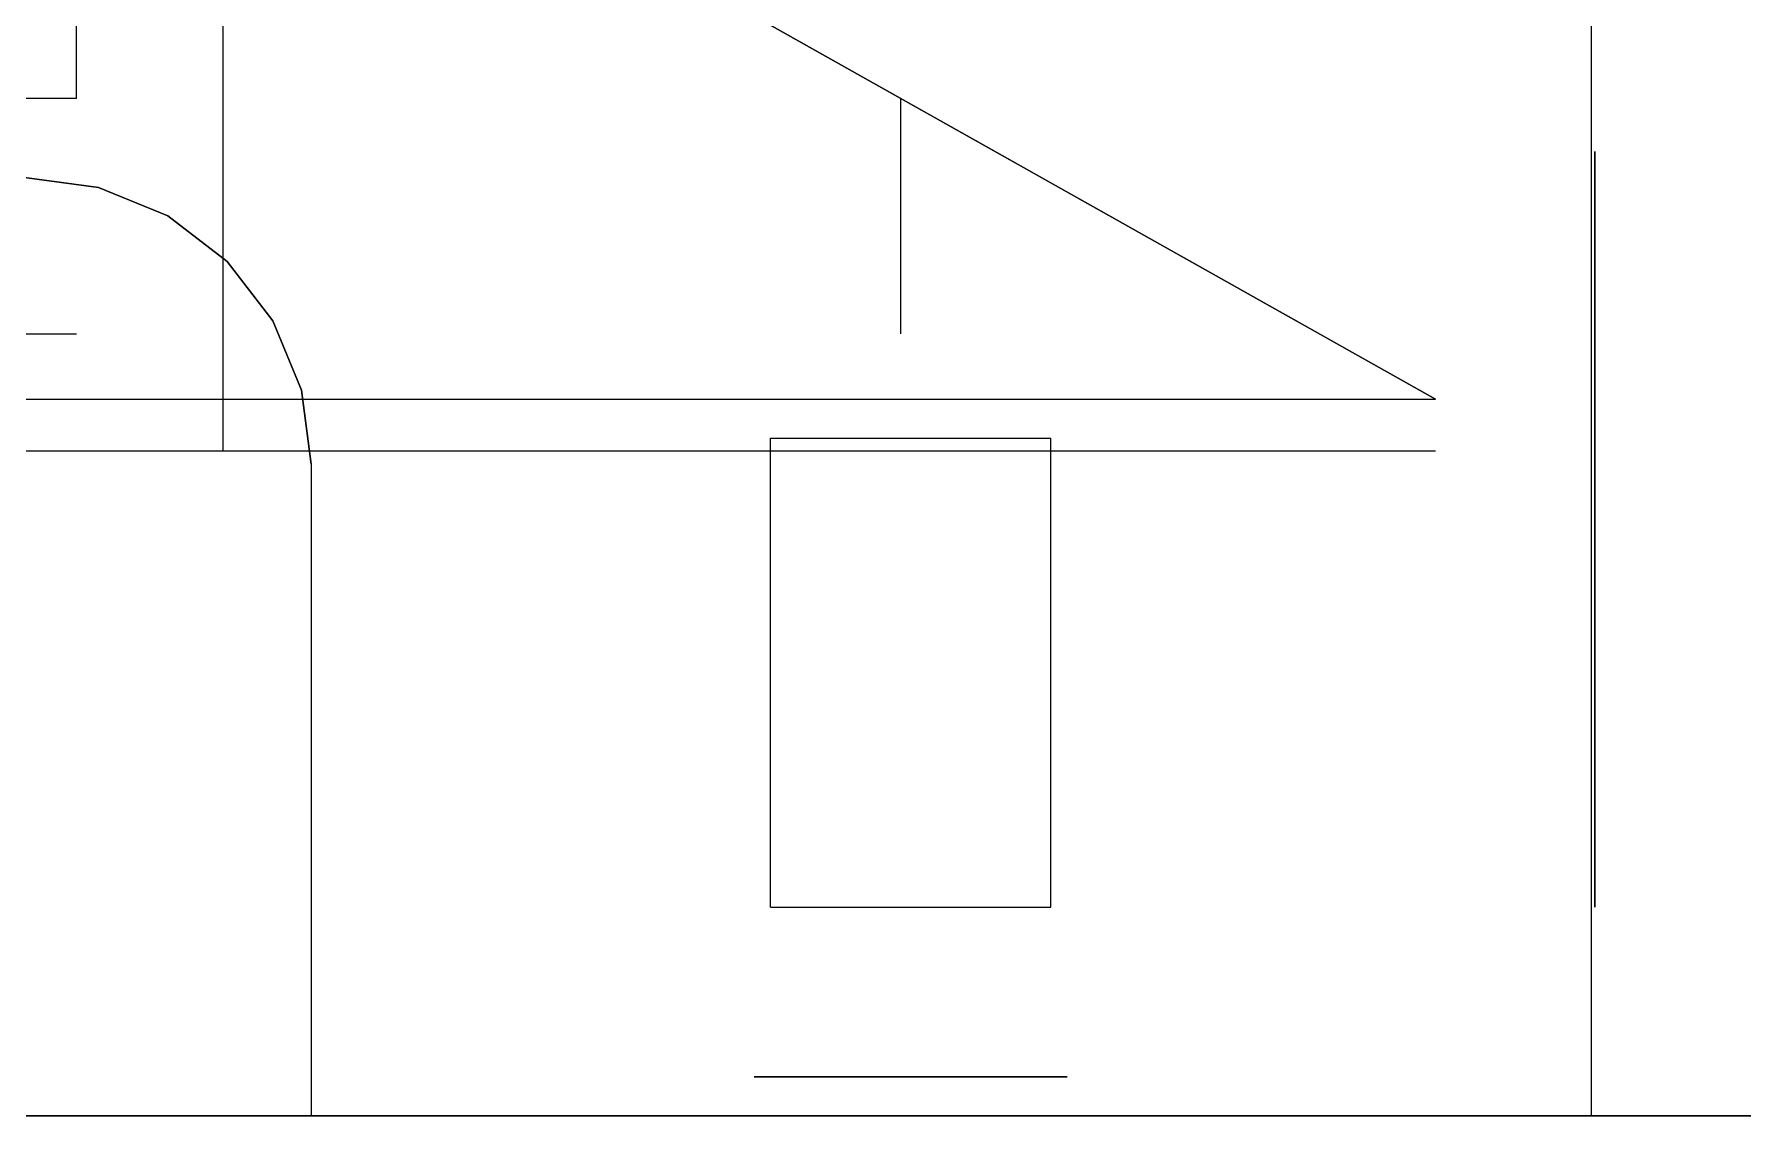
# Model space of a CAD drawing. Header units: millimetres. Extents: x -113526 to 211532, y -79714 to 28306.
# Drawn here: x 70282 to 71416, y -16019 to -15301 of the extents above; entities that cross this region are included whole.
import ezdxf

# ---------------------------------------------------------------- set-up
doc = ezdxf.new("R2010")
doc.units = ezdxf.units.MM
doc.layers.add('填充图样', color=38, linetype='Continuous')

msp = doc.modelspace()

# ---------------------------------------------------------------- linework, layer by layer
at = {"layer": '填充图样', "lineweight": 5, "extrusion": (1, -4e-16, 2e-16)}
for p, q in [((71316, -16019.1, 2461.4), (71316, -14462.2, 2461.4)), ((71318.2, -15379.1, 8492.2), (71318.2, -15379.1, 8128.9)), ((71318.2, -15379.1, 4777.3), (71318.2, -15379.1, 5140.6)), ((71318.2, -15379.1, 3280.9), (71318.2, -15379.1, 3644.2)), ((71318.2, -15379.1, 2826.9), (71318.2, -15379.1, 3190.1)), ((71318.2, -15880.7, 3280.9), (71318.2, -15379.1, 3280.9)), ((71318.2, -15379.1, 3190.1), (71318.2, -15880.7, 3190.1)), ((71318.2, -15880.7, 2826.9), (71318.2, -15379.1, 2826.9)), ((71318.2, -15379.1, 3735), (71318.2, -15379.1, 4098.3)), ((71318.2, -15379.1, 4323.2), (71318.2, -15379.1, 4686.5)), ((71318.2, -15880.7, 4777.3), (71318.2, -15379.1, 4777.3)), ((71318.2, -15379.1, 4686.5), (71318.2, -15880.7, 4686.5)), ((71318.2, -15379.1, 4098.3), (71318.2, -15880.7, 4098.3)), ((71318.2, -15880.7, 3735), (71318.2, -15379.1, 3735)), ((71318.2, -15379.1, 3644.2), (71318.2, -15880.7, 3644.2)), ((71318.2, -15880.7, 4323.2), (71318.2, -15379.1, 4323.2)), ((71318.2, -15379.1, 6362.3), (71318.2, -15379.1, 6725.6)), ((71318.2, -15880.7, 6362.3), (71318.2, -15379.1, 6362.3)), ((71318.2, -15379.1, 6048.8), (71318.2, -15880.7, 6048.8)), ((71318.2, -15379.1, 5231.4), (71318.2, -15379.1, 5594.7)), ((71318.2, -15880.7, 5685.5), (71318.2, -15379.1, 5685.5)), ((71318.2, -15379.1, 5140.6), (71318.2, -15880.7, 5140.6)), ((71318.2, -15379.1, 5594.7), (71318.2, -15880.7, 5594.7)), ((71318.2, -15880.7, 5231.4), (71318.2, -15379.1, 5231.4)), ((71318.2, -15379.1, 5685.5), (71318.2, -15379.1, 6048.8)), ((71318.2, -15379.1, 8038.1), (71318.2, -15379.1, 7674.8)), ((71318.2, -15379.1, 7361.3), (71318.2, -15379.1, 6998)), ((71318.2, -15379.1, 7674.8), (71318.2, -15880.7, 7674.8)), ((71318.2, -15880.7, 8038.1), (71318.2, -15379.1, 8038.1)), ((71318.2, -15379.1, 8128.9), (71318.2, -15880.7, 8128.9)), ((71318.2, -15880.7, 7361.3), (71318.2, -15379.1, 7361.3)), ((71318.2, -15379.1, 6725.6), (71318.2, -15880.7, 6725.6)), ((71318.2, -15379.1, 6998), (71318.2, -15880.7, 6998)), ((71318.2, -15379.1, 9988.6), (71318.2, -15379.1, 9625.3)), ((71318.2, -15379.1, 9534.5), (71318.2, -15379.1, 9171.2)), ((71318.2, -15379.1, 8946.3), (71318.2, -15379.1, 8583)), ((71318.2, -15880.7, 8946.3), (71318.2, -15379.1, 8946.3)), ((71318.2, -15379.1, 9171.2), (71318.2, -15880.7, 9171.2)), ((71318.2, -15880.7, 9534.5), (71318.2, -15379.1, 9534.5)), ((71318.2, -15379.1, 9625.3), (71318.2, -15880.7, 9625.3)), ((71318.2, -15379.1, 8583), (71318.2, -15880.7, 8583)), ((71318.2, -15880.7, 8492.2), (71318.2, -15379.1, 8492.2)), ((71318.2, -15379.1, 10442.7), (71318.2, -15379.1, 10079.4)), ((71318.2, -15379.1, 11030.8), (71318.2, -15379.1, 10667.5)), ((71318.2, -15379.1, 10667.5), (71318.2, -15880.7, 10667.5)), ((71318.2, -15379.1, 10079.4), (71318.2, -15880.7, 10079.4)), ((71318.2, -15880.7, 10442.7), (71318.2, -15379.1, 10442.7)), ((71318.2, -15880.7, 11030.8), (71318.2, -15379.1, 11030.8)), ((71318.2, -15880.7, 9988.6), (71318.2, -15379.1, 9988.6)), ((71318.2, -15392.1, 8304.1), (71318.2, -15392.1, 8141.9)), ((71318.2, -15392.1, 4965.4), (71318.2, -15392.1, 5127.6)), ((71318.2, -15539.8, 3456.1), (71318.2, -15392.1, 3456.1)), ((71318.2, -15539.8, 3293.9), (71318.2, -15392.1, 3293.9)), ((71318.2, -15392.1, 3293.9), (71318.2, -15392.1, 3456.1)), ((71318.2, -15539.8, 3015), (71318.2, -15392.1, 3015)), ((71318.2, -15539.8, 3002), (71318.2, -15392.1, 3002)), ((71318.2, -15539.8, 2839.8), (71318.2, -15392.1, 2839.8)), ((71318.2, -15392.1, 3015), (71318.2, -15392.1, 3177.2)), ((71318.2, -15392.1, 3177.2), (71318.2, -15539.8, 3177.2)), ((71318.2, -15392.1, 2839.8), (71318.2, -15392.1, 3002)), ((71318.2, -15539.8, 4965.4), (71318.2, -15392.1, 4965.4)), ((71318.2, -15539.8, 4952.4), (71318.2, -15392.1, 4952.4)), ((71318.2, -15539.8, 4790.3), (71318.2, -15392.1, 4790.3)), ((71318.2, -15392.1, 4790.3), (71318.2, -15392.1, 4952.4)), ((71318.2, -15392.1, 4673.5), (71318.2, -15539.8, 4673.5)), ((71318.2, -15539.8, 4511.3), (71318.2, -15392.1, 4511.3)), ((71318.2, -15539.8, 4498.4), (71318.2, -15392.1, 4498.4)), ((71318.2, -15539.8, 4336.2), (71318.2, -15392.1, 4336.2)), ((71318.2, -15392.1, 4336.2), (71318.2, -15392.1, 4498.4)), ((71318.2, -15539.8, 3923.2), (71318.2, -15392.1, 3923.2)), ((71318.2, -15539.8, 3910.2), (71318.2, -15392.1, 3910.2)), ((71318.2, -15539.8, 3748), (71318.2, -15392.1, 3748)), ((71318.2, -15392.1, 3923.2), (71318.2, -15392.1, 4085.3)), ((71318.2, -15392.1, 4085.3), (71318.2, -15539.8, 4085.3)), ((71318.2, -15392.1, 3748), (71318.2, -15392.1, 3910.2)), ((71318.2, -15539.8, 3469.1), (71318.2, -15392.1, 3469.1)), ((71318.2, -15392.1, 3469.1), (71318.2, -15392.1, 3631.3)), ((71318.2, -15392.1, 3631.3), (71318.2, -15539.8, 3631.3)), ((71318.2, -15392.1, 4511.3), (71318.2, -15392.1, 4673.5)), ((71318.2, -15392.1, 6550.4), (71318.2, -15392.1, 6712.6)), ((71318.2, -15539.8, 6550.4), (71318.2, -15392.1, 6550.4)), ((71318.2, -15539.8, 6537.4), (71318.2, -15392.1, 6537.4)), ((71318.2, -15539.8, 6375.3), (71318.2, -15392.1, 6375.3)), ((71318.2, -15392.1, 6035.8), (71318.2, -15539.8, 6035.8)), ((71318.2, -15392.1, 6375.3), (71318.2, -15392.1, 6537.4)), ((71318.2, -15539.8, 5873.6), (71318.2, -15392.1, 5873.6)), ((71318.2, -15539.8, 5860.6), (71318.2, -15392.1, 5860.6)), ((71318.2, -15539.8, 5698.5), (71318.2, -15392.1, 5698.5)), ((71318.2, -15392.1, 5698.5), (71318.2, -15392.1, 5860.6)), ((71318.2, -15392.1, 5127.6), (71318.2, -15539.8, 5127.6)), ((71318.2, -15539.8, 5419.5), (71318.2, -15392.1, 5419.5)), ((71318.2, -15539.8, 5406.5), (71318.2, -15392.1, 5406.5)), ((71318.2, -15539.8, 5244.4), (71318.2, -15392.1, 5244.4)), ((71318.2, -15392.1, 5419.5), (71318.2, -15392.1, 5581.7)), ((71318.2, -15392.1, 5581.7), (71318.2, -15539.8, 5581.7)), ((71318.2, -15392.1, 5244.4), (71318.2, -15392.1, 5406.5)), ((71318.2, -15392.1, 5873.6), (71318.2, -15392.1, 6035.8)), ((71318.2, -15539.8, 7850), (71318.2, -15392.1, 7850)), ((71318.2, -15539.8, 7863), (71318.2, -15392.1, 7863)), ((71318.2, -15539.8, 8025.1), (71318.2, -15392.1, 8025.1)), ((71318.2, -15392.1, 7850), (71318.2, -15392.1, 7687.8)), ((71318.2, -15392.1, 7687.8), (71318.2, -15539.8, 7687.8)), ((71318.2, -15392.1, 8025.1), (71318.2, -15392.1, 7863)), ((71318.2, -15392.1, 8141.9), (71318.2, -15539.8, 8141.9)), ((71318.2, -15539.8, 7348.3), (71318.2, -15392.1, 7348.3)), ((71318.2, -15392.1, 6712.6), (71318.2, -15539.8, 6712.6)), ((71318.2, -15539.8, 7173.2), (71318.2, -15392.1, 7173.2)), ((71318.2, -15539.8, 7186.2), (71318.2, -15392.1, 7186.2)), ((71318.2, -15392.1, 7173.2), (71318.2, -15392.1, 7011)), ((71318.2, -15392.1, 7011), (71318.2, -15539.8, 7011)), ((71318.2, -15392.1, 7348.3), (71318.2, -15392.1, 7186.2)), ((71318.2, -15392.1, 9800.4), (71318.2, -15392.1, 9638.3)), ((71318.2, -15539.8, 8758.2), (71318.2, -15392.1, 8758.2)), ((71318.2, -15539.8, 8771.2), (71318.2, -15392.1, 8771.2)), ((71318.2, -15539.8, 8933.3), (71318.2, -15392.1, 8933.3)), ((71318.2, -15392.1, 8933.3), (71318.2, -15392.1, 8771.2)), ((71318.2, -15539.8, 9346.3), (71318.2, -15392.1, 9346.3)), ((71318.2, -15539.8, 9359.3), (71318.2, -15392.1, 9359.3)), ((71318.2, -15539.8, 9521.5), (71318.2, -15392.1, 9521.5)), ((71318.2, -15392.1, 9346.3), (71318.2, -15392.1, 9184.2)), ((71318.2, -15392.1, 9184.2), (71318.2, -15539.8, 9184.2)), ((71318.2, -15392.1, 9521.5), (71318.2, -15392.1, 9359.3)), ((71318.2, -15392.1, 9638.3), (71318.2, -15539.8, 9638.3)), ((71318.2, -15392.1, 8596), (71318.2, -15539.8, 8596)), ((71318.2, -15539.8, 8304.1), (71318.2, -15392.1, 8304.1)), ((71318.2, -15539.8, 8317.1), (71318.2, -15392.1, 8317.1)), ((71318.2, -15539.8, 8479.2), (71318.2, -15392.1, 8479.2)), ((71318.2, -15392.1, 8479.2), (71318.2, -15392.1, 8317.1)), ((71318.2, -15392.1, 8758.2), (71318.2, -15392.1, 8596)), ((71318.2, -15539.8, 11017.8), (71318.2, -15392.1, 11017.8)), ((71318.2, -15539.8, 10842.7), (71318.2, -15392.1, 10842.7)), ((71318.2, -15539.8, 10855.7), (71318.2, -15392.1, 10855.7)), ((71318.2, -15392.1, 10842.7), (71318.2, -15392.1, 10680.5)), ((71318.2, -15392.1, 10680.5), (71318.2, -15539.8, 10680.5)), ((71318.2, -15539.8, 10254.5), (71318.2, -15392.1, 10254.5)), ((71318.2, -15539.8, 10267.5), (71318.2, -15392.1, 10267.5)), ((71318.2, -15539.8, 10429.7), (71318.2, -15392.1, 10429.7)), ((71318.2, -15392.1, 10254.5), (71318.2, -15392.1, 10092.4)), ((71318.2, -15392.1, 10092.4), (71318.2, -15539.8, 10092.4)), ((71318.2, -15392.1, 10429.7), (71318.2, -15392.1, 10267.5)), ((71318.2, -15392.1, 11017.8), (71318.2, -15392.1, 10855.7)), ((71318.2, -15539.8, 9800.4), (71318.2, -15392.1, 9800.4)), ((71318.2, -15539.8, 9813.4), (71318.2, -15392.1, 9813.4)), ((71318.2, -15539.8, 9975.6), (71318.2, -15392.1, 9975.6)), ((71318.2, -15392.1, 9975.6), (71318.2, -15392.1, 9813.4)), ((71318.2, -15539.8, 8304.1), (71318.2, -15539.8, 8141.9)), ((71318.2, -15539.8, 4965.4), (71318.2, -15539.8, 5127.6)), ((71318.2, -15539.8, 3293.9), (71318.2, -15539.8, 3456.1)), ((71318.2, -15539.8, 3015), (71318.2, -15539.8, 3177.2)), ((71318.2, -15539.8, 2839.8), (71318.2, -15539.8, 3002)), ((71318.2, -15539.8, 4790.3), (71318.2, -15539.8, 4952.4)), ((71318.2, -15539.8, 4336.2), (71318.2, -15539.8, 4498.4)), ((71318.2, -15539.8, 3923.2), (71318.2, -15539.8, 4085.3)), ((71318.2, -15539.8, 3748), (71318.2, -15539.8, 3910.2)), ((71318.2, -15539.8, 3469.1), (71318.2, -15539.8, 3631.3)), ((71318.2, -15539.8, 4511.3), (71318.2, -15539.8, 4673.5)), ((71318.2, -15539.8, 6550.4), (71318.2, -15539.8, 6712.6)), ((71318.2, -15539.8, 6375.3), (71318.2, -15539.8, 6537.4)), ((71318.2, -15539.8, 5698.5), (71318.2, -15539.8, 5860.6)), ((71318.2, -15539.8, 5419.5), (71318.2, -15539.8, 5581.7)), ((71318.2, -15539.8, 5244.4), (71318.2, -15539.8, 5406.5)), ((71318.2, -15539.8, 5873.6), (71318.2, -15539.8, 6035.8)), ((71318.2, -15539.8, 7850), (71318.2, -15539.8, 7687.8)), ((71318.2, -15539.8, 8025.1), (71318.2, -15539.8, 7863)), ((71318.2, -15539.8, 7173.2), (71318.2, -15539.8, 7011)), ((71318.2, -15539.8, 7348.3), (71318.2, -15539.8, 7186.2)), ((71318.2, -15539.8, 9800.4), (71318.2, -15539.8, 9638.3)), ((71318.2, -15539.8, 8933.3), (71318.2, -15539.8, 8771.2)), ((71318.2, -15539.8, 9346.3), (71318.2, -15539.8, 9184.2)), ((71318.2, -15539.8, 9521.5), (71318.2, -15539.8, 9359.3)), ((71318.2, -15539.8, 8479.2), (71318.2, -15539.8, 8317.1)), ((71318.2, -15539.8, 8758.2), (71318.2, -15539.8, 8596)), ((71318.2, -15539.8, 10842.7), (71318.2, -15539.8, 10680.5)), ((71318.2, -15539.8, 10254.5), (71318.2, -15539.8, 10092.4)), ((71318.2, -15539.8, 10429.7), (71318.2, -15539.8, 10267.5)), ((71318.2, -15539.8, 11017.8), (71318.2, -15539.8, 10855.7)), ((71318.2, -15539.8, 9975.6), (71318.2, -15539.8, 9813.4)), ((71318.2, -15552.8, 8304.1), (71318.2, -15552.8, 8141.9)), ((71318.2, -15552.8, 4965.4), (71318.2, -15552.8, 5127.6)), ((71318.2, -15552.8, 3293.9), (71318.2, -15552.8, 3456.1)), ((71318.2, -15552.8, 3015), (71318.2, -15552.8, 3177.2)), ((71318.2, -15552.8, 2839.8), (71318.2, -15552.8, 3002)), ((71318.2, -15707, 3456.1), (71318.2, -15552.8, 3456.1)), ((71318.2, -15707, 3293.9), (71318.2, -15552.8, 3293.9)), ((71318.2, -15552.8, 3177.2), (71318.2, -15707, 3177.2)), ((71318.2, -15707, 3015), (71318.2, -15552.8, 3015)), ((71318.2, -15707, 3002), (71318.2, -15552.8, 3002)), ((71318.2, -15707, 2839.8), (71318.2, -15552.8, 2839.8)), ((71318.2, -15552.8, 4790.3), (71318.2, -15552.8, 4952.4)), ((71318.2, -15552.8, 4336.2), (71318.2, -15552.8, 4498.4)), ((71318.2, -15552.8, 3923.2), (71318.2, -15552.8, 4085.3)), ((71318.2, -15552.8, 3748), (71318.2, -15552.8, 3910.2)), ((71318.2, -15552.8, 3469.1), (71318.2, -15552.8, 3631.3)), ((71318.2, -15552.8, 4511.3), (71318.2, -15552.8, 4673.5)), ((71318.2, -15707, 4965.4), (71318.2, -15552.8, 4965.4)), ((71318.2, -15707, 4952.4), (71318.2, -15552.8, 4952.4)), ((71318.2, -15707, 4790.3), (71318.2, -15552.8, 4790.3)), ((71318.2, -15552.8, 4673.5), (71318.2, -15707, 4673.5)), ((71318.2, -15552.8, 4085.3), (71318.2, -15707, 4085.3)), ((71318.2, -15707, 3923.2), (71318.2, -15552.8, 3923.2)), ((71318.2, -15707, 3910.2), (71318.2, -15552.8, 3910.2)), ((71318.2, -15707, 3748), (71318.2, -15552.8, 3748)), ((71318.2, -15552.8, 3631.3), (71318.2, -15707, 3631.3)), ((71318.2, -15707, 3469.1), (71318.2, -15552.8, 3469.1)), ((71318.2, -15707, 4511.3), (71318.2, -15552.8, 4511.3)), ((71318.2, -15707, 4498.4), (71318.2, -15552.8, 4498.4)), ((71318.2, -15707, 4336.2), (71318.2, -15552.8, 4336.2)), ((71318.2, -15552.8, 6550.4), (71318.2, -15552.8, 6712.6)), ((71318.2, -15552.8, 6375.3), (71318.2, -15552.8, 6537.4)), ((71318.2, -15707, 6375.3), (71318.2, -15552.8, 6375.3)), ((71318.2, -15552.8, 6035.8), (71318.2, -15707, 6035.8)), ((71318.2, -15707, 6550.4), (71318.2, -15552.8, 6550.4)), ((71318.2, -15707, 6537.4), (71318.2, -15552.8, 6537.4)), ((71318.2, -15552.8, 5698.5), (71318.2, -15552.8, 5860.6)), ((71318.2, -15552.8, 5419.5), (71318.2, -15552.8, 5581.7)), ((71318.2, -15552.8, 5244.4), (71318.2, -15552.8, 5406.5)), ((71318.2, -15707, 5873.6), (71318.2, -15552.8, 5873.6)), ((71318.2, -15707, 5860.6), (71318.2, -15552.8, 5860.6)), ((71318.2, -15707, 5698.5), (71318.2, -15552.8, 5698.5)), ((71318.2, -15552.8, 5127.6), (71318.2, -15707, 5127.6)), ((71318.2, -15552.8, 5581.7), (71318.2, -15707, 5581.7)), ((71318.2, -15707, 5419.5), (71318.2, -15552.8, 5419.5)), ((71318.2, -15707, 5406.5), (71318.2, -15552.8, 5406.5)), ((71318.2, -15707, 5244.4), (71318.2, -15552.8, 5244.4)), ((71318.2, -15552.8, 5873.6), (71318.2, -15552.8, 6035.8)), ((71318.2, -15552.8, 7850), (71318.2, -15552.8, 7687.8)), ((71318.2, -15552.8, 8025.1), (71318.2, -15552.8, 7863)), ((71318.2, -15552.8, 7173.2), (71318.2, -15552.8, 7011)), ((71318.2, -15552.8, 7348.3), (71318.2, -15552.8, 7186.2)), ((71318.2, -15552.8, 7687.8), (71318.2, -15707, 7687.8)), ((71318.2, -15707, 7850), (71318.2, -15552.8, 7850)), ((71318.2, -15707, 7863), (71318.2, -15552.8, 7863)), ((71318.2, -15707, 8025.1), (71318.2, -15552.8, 8025.1)), ((71318.2, -15552.8, 8141.9), (71318.2, -15707, 8141.9)), ((71318.2, -15707, 7348.3), (71318.2, -15552.8, 7348.3)), ((71318.2, -15552.8, 6712.6), (71318.2, -15707, 6712.6)), ((71318.2, -15552.8, 7011), (71318.2, -15707, 7011)), ((71318.2, -15707, 7173.2), (71318.2, -15552.8, 7173.2)), ((71318.2, -15707, 7186.2), (71318.2, -15552.8, 7186.2)), ((71318.2, -15552.8, 9800.4), (71318.2, -15552.8, 9638.3)), ((71318.2, -15552.8, 8933.3), (71318.2, -15552.8, 8771.2)), ((71318.2, -15552.8, 9346.3), (71318.2, -15552.8, 9184.2)), ((71318.2, -15552.8, 9521.5), (71318.2, -15552.8, 9359.3)), ((71318.2, -15552.8, 8479.2), (71318.2, -15552.8, 8317.1)), ((71318.2, -15552.8, 8758.2), (71318.2, -15552.8, 8596)), ((71318.2, -15707, 8758.2), (71318.2, -15552.8, 8758.2)), ((71318.2, -15707, 8771.2), (71318.2, -15552.8, 8771.2)), ((71318.2, -15707, 8933.3), (71318.2, -15552.8, 8933.3)), ((71318.2, -15552.8, 9184.2), (71318.2, -15707, 9184.2)), ((71318.2, -15707, 9346.3), (71318.2, -15552.8, 9346.3)), ((71318.2, -15707, 9359.3), (71318.2, -15552.8, 9359.3)), ((71318.2, -15707, 9521.5), (71318.2, -15552.8, 9521.5)), ((71318.2, -15552.8, 9638.3), (71318.2, -15707, 9638.3)), ((71318.2, -15552.8, 8596), (71318.2, -15707, 8596)), ((71318.2, -15707, 8304.1), (71318.2, -15552.8, 8304.1)), ((71318.2, -15707, 8317.1), (71318.2, -15552.8, 8317.1)), ((71318.2, -15707, 8479.2), (71318.2, -15552.8, 8479.2)), ((71318.2, -15552.8, 10842.7), (71318.2, -15552.8, 10680.5)), ((71318.2, -15552.8, 10254.5), (71318.2, -15552.8, 10092.4)), ((71318.2, -15552.8, 10429.7), (71318.2, -15552.8, 10267.5)), ((71318.2, -15552.8, 11017.8), (71318.2, -15552.8, 10855.7)), ((71318.2, -15552.8, 9975.6), (71318.2, -15552.8, 9813.4)), ((71318.2, -15552.8, 10680.5), (71318.2, -15707, 10680.5)), ((71318.2, -15707, 10842.7), (71318.2, -15552.8, 10842.7)), ((71318.2, -15707, 10855.7), (71318.2, -15552.8, 10855.7)), ((71318.2, -15552.8, 10092.4), (71318.2, -15707, 10092.4)), ((71318.2, -15707, 10254.5), (71318.2, -15552.8, 10254.5)), ((71318.2, -15707, 10267.5), (71318.2, -15552.8, 10267.5)), ((71318.2, -15707, 10429.7), (71318.2, -15552.8, 10429.7)), ((71318.2, -15707, 11017.8), (71318.2, -15552.8, 11017.8)), ((71318.2, -15707, 9800.4), (71318.2, -15552.8, 9800.4)), ((71318.2, -15707, 9813.4), (71318.2, -15552.8, 9813.4)), ((71318.2, -15707, 9975.6), (71318.2, -15552.8, 9975.6)), ((71318.2, -15707, 8304.1), (71318.2, -15707, 8141.9)), ((71318.2, -15707, 4965.4), (71318.2, -15707, 5127.6)), ((71318.2, -15707, 3293.9), (71318.2, -15707, 3456.1)), ((71318.2, -15707, 3015), (71318.2, -15707, 3177.2)), ((71318.2, -15707, 2839.8), (71318.2, -15707, 3002)), ((71318.2, -15707, 4790.3), (71318.2, -15707, 4952.4)), ((71318.2, -15707, 4336.2), (71318.2, -15707, 4498.4)), ((71318.2, -15707, 3923.2), (71318.2, -15707, 4085.3)), ((71318.2, -15707, 3748), (71318.2, -15707, 3910.2)), ((71318.2, -15707, 3469.1), (71318.2, -15707, 3631.3)), ((71318.2, -15707, 4511.3), (71318.2, -15707, 4673.5)), ((71318.2, -15707, 6550.4), (71318.2, -15707, 6712.6)), ((71318.2, -15707, 6375.3), (71318.2, -15707, 6537.4)), ((71318.2, -15707, 5698.5), (71318.2, -15707, 5860.6)), ((71318.2, -15707, 5419.5), (71318.2, -15707, 5581.7)), ((71318.2, -15707, 5244.4), (71318.2, -15707, 5406.5)), ((71318.2, -15707, 5873.6), (71318.2, -15707, 6035.8)), ((71318.2, -15707, 7850), (71318.2, -15707, 7687.8)), ((71318.2, -15707, 8025.1), (71318.2, -15707, 7863)), ((71318.2, -15707, 7173.2), (71318.2, -15707, 7011)), ((71318.2, -15707, 7348.3), (71318.2, -15707, 7186.2)), ((71318.2, -15707, 9800.4), (71318.2, -15707, 9638.3)), ((71318.2, -15707, 8933.3), (71318.2, -15707, 8771.2)), ((71318.2, -15707, 9346.3), (71318.2, -15707, 9184.2)), ((71318.2, -15707, 9521.5), (71318.2, -15707, 9359.3)), ((71318.2, -15707, 8479.2), (71318.2, -15707, 8317.1)), ((71318.2, -15707, 8758.2), (71318.2, -15707, 8596)), ((71318.2, -15707, 10842.7), (71318.2, -15707, 10680.5)), ((71318.2, -15707, 10254.5), (71318.2, -15707, 10092.4)), ((71318.2, -15707, 10429.7), (71318.2, -15707, 10267.5)), ((71318.2, -15707, 11017.8), (71318.2, -15707, 10855.7)), ((71318.2, -15707, 9975.6), (71318.2, -15707, 9813.4)), ((71318.2, -15720, 8304.1), (71318.2, -15720, 8141.9)), ((71318.2, -15720, 4965.4), (71318.2, -15720, 5127.6)), ((71318.2, -15720, 3293.9), (71318.2, -15720, 3456.1)), ((71318.2, -15846.1, 3456.1), (71318.2, -15720, 3456.1)), ((71318.2, -15846.1, 3293.9), (71318.2, -15720, 3293.9)), ((71318.2, -15720, 3177.2), (71318.2, -15846.1, 3177.2)), ((71318.2, -15720, 3015), (71318.2, -15720, 3177.2)), ((71318.2, -15720, 2839.8), (71318.2, -15720, 3002)), ((71318.2, -15846.1, 3015), (71318.2, -15720, 3015)), ((71318.2, -15846.1, 3002), (71318.2, -15720, 3002)), ((71318.2, -15846.1, 2839.8), (71318.2, -15720, 2839.8)), ((71318.2, -15720, 4790.3), (71318.2, -15720, 4952.4)), ((71318.2, -15846.1, 4965.4), (71318.2, -15720, 4965.4)), ((71318.2, -15846.1, 4952.4), (71318.2, -15720, 4952.4)), ((71318.2, -15846.1, 4790.3), (71318.2, -15720, 4790.3)), ((71318.2, -15720, 4673.5), (71318.2, -15846.1, 4673.5)), ((71318.2, -15720, 4336.2), (71318.2, -15720, 4498.4)), ((71318.2, -15846.1, 4511.3), (71318.2, -15720, 4511.3)), ((71318.2, -15846.1, 4498.4), (71318.2, -15720, 4498.4)), ((71318.2, -15846.1, 4336.2), (71318.2, -15720, 4336.2)), ((71318.2, -15720, 4085.3), (71318.2, -15846.1, 4085.3)), ((71318.2, -15720, 3923.2), (71318.2, -15720, 4085.3)), ((71318.2, -15720, 3748), (71318.2, -15720, 3910.2)), ((71318.2, -15846.1, 3923.2), (71318.2, -15720, 3923.2)), ((71318.2, -15846.1, 3910.2), (71318.2, -15720, 3910.2)), ((71318.2, -15846.1, 3748), (71318.2, -15720, 3748)), ((71318.2, -15720, 3631.3), (71318.2, -15846.1, 3631.3)), ((71318.2, -15720, 3469.1), (71318.2, -15720, 3631.3)), ((71318.2, -15846.1, 3469.1), (71318.2, -15720, 3469.1)), ((71318.2, -15720, 4511.3), (71318.2, -15720, 4673.5)), ((71318.2, -15720, 6550.4), (71318.2, -15720, 6712.6)), ((71318.2, -15846.1, 6550.4), (71318.2, -15720, 6550.4)), ((71318.2, -15846.1, 6537.4), (71318.2, -15720, 6537.4)), ((71318.2, -15846.1, 6375.3), (71318.2, -15720, 6375.3)), ((71318.2, -15720, 6035.8), (71318.2, -15846.1, 6035.8)), ((71318.2, -15720, 6375.3), (71318.2, -15720, 6537.4)), ((71318.2, -15720, 5698.5), (71318.2, -15720, 5860.6)), ((71318.2, -15846.1, 5873.6), (71318.2, -15720, 5873.6)), ((71318.2, -15846.1, 5860.6), (71318.2, -15720, 5860.6)), ((71318.2, -15846.1, 5698.5), (71318.2, -15720, 5698.5)), ((71318.2, -15720, 5127.6), (71318.2, -15846.1, 5127.6)), ((71318.2, -15720, 5581.7), (71318.2, -15846.1, 5581.7)), ((71318.2, -15720, 5419.5), (71318.2, -15720, 5581.7)), ((71318.2, -15720, 5244.4), (71318.2, -15720, 5406.5)), ((71318.2, -15846.1, 5419.5), (71318.2, -15720, 5419.5)), ((71318.2, -15846.1, 5406.5), (71318.2, -15720, 5406.5)), ((71318.2, -15846.1, 5244.4), (71318.2, -15720, 5244.4)), ((71318.2, -15720, 5873.6), (71318.2, -15720, 6035.8)), ((71318.2, -15720, 7687.8), (71318.2, -15846.1, 7687.8)), ((71318.2, -15720, 7850), (71318.2, -15720, 7687.8)), ((71318.2, -15720, 8025.1), (71318.2, -15720, 7863)), ((71318.2, -15846.1, 7850), (71318.2, -15720, 7850)), ((71318.2, -15846.1, 7863), (71318.2, -15720, 7863)), ((71318.2, -15846.1, 8025.1), (71318.2, -15720, 8025.1)), ((71318.2, -15720, 8141.9), (71318.2, -15846.1, 8141.9)), ((71318.2, -15846.1, 7348.3), (71318.2, -15720, 7348.3)), ((71318.2, -15720, 6712.6), (71318.2, -15846.1, 6712.6)), ((71318.2, -15720, 7011), (71318.2, -15846.1, 7011)), ((71318.2, -15720, 7173.2), (71318.2, -15720, 7011)), ((71318.2, -15846.1, 7173.2), (71318.2, -15720, 7173.2)), ((71318.2, -15846.1, 7186.2), (71318.2, -15720, 7186.2)), ((71318.2, -15720, 7348.3), (71318.2, -15720, 7186.2)), ((71318.2, -15720, 9800.4), (71318.2, -15720, 9638.3)), ((71318.2, -15720, 8933.3), (71318.2, -15720, 8771.2)), ((71318.2, -15846.1, 8758.2), (71318.2, -15720, 8758.2)), ((71318.2, -15846.1, 8771.2), (71318.2, -15720, 8771.2)), ((71318.2, -15846.1, 8933.3), (71318.2, -15720, 8933.3)), ((71318.2, -15720, 9184.2), (71318.2, -15846.1, 9184.2)), ((71318.2, -15720, 9346.3), (71318.2, -15720, 9184.2)), ((71318.2, -15720, 9521.5), (71318.2, -15720, 9359.3)), ((71318.2, -15846.1, 9346.3), (71318.2, -15720, 9346.3)), ((71318.2, -15846.1, 9359.3), (71318.2, -15720, 9359.3)), ((71318.2, -15846.1, 9521.5), (71318.2, -15720, 9521.5)), ((71318.2, -15720, 9638.3), (71318.2, -15846.1, 9638.3)), ((71318.2, -15720, 8596), (71318.2, -15846.1, 8596)), ((71318.2, -15720, 8479.2), (71318.2, -15720, 8317.1)), ((71318.2, -15846.1, 8304.1), (71318.2, -15720, 8304.1)), ((71318.2, -15846.1, 8317.1), (71318.2, -15720, 8317.1)), ((71318.2, -15846.1, 8479.2), (71318.2, -15720, 8479.2)), ((71318.2, -15720, 8758.2), (71318.2, -15720, 8596)), ((71318.2, -15846.1, 11017.8), (71318.2, -15720, 11017.8)), ((71318.2, -15720, 10680.5), (71318.2, -15846.1, 10680.5)), ((71318.2, -15720, 10842.7), (71318.2, -15720, 10680.5)), ((71318.2, -15846.1, 10842.7), (71318.2, -15720, 10842.7)), ((71318.2, -15846.1, 10855.7), (71318.2, -15720, 10855.7)), ((71318.2, -15720, 10092.4), (71318.2, -15846.1, 10092.4)), ((71318.2, -15720, 10254.5), (71318.2, -15720, 10092.4)), ((71318.2, -15720, 10429.7), (71318.2, -15720, 10267.5)), ((71318.2, -15846.1, 10254.5), (71318.2, -15720, 10254.5)), ((71318.2, -15846.1, 10267.5), (71318.2, -15720, 10267.5)), ((71318.2, -15846.1, 10429.7), (71318.2, -15720, 10429.7)), ((71318.2, -15720, 11017.8), (71318.2, -15720, 10855.7)), ((71318.2, -15720, 9975.6), (71318.2, -15720, 9813.4)), ((71318.2, -15846.1, 9800.4), (71318.2, -15720, 9800.4)), ((71318.2, -15846.1, 9813.4), (71318.2, -15720, 9813.4)), ((71318.2, -15846.1, 9975.6), (71318.2, -15720, 9975.6)), ((71318.2, -15846.1, 8141.9), (71318.2, -15846.1, 8304.1)), ((71318.2, -15846.1, 5127.6), (71318.2, -15846.1, 4965.4)), ((71318.2, -15846.1, 3456.1), (71318.2, -15846.1, 3293.9)), ((71318.2, -15846.1, 3002), (71318.2, -15846.1, 2839.8)), ((71318.2, -15846.1, 3177.2), (71318.2, -15846.1, 3015)), ((71318.2, -15846.1, 4952.4), (71318.2, -15846.1, 4790.3)), ((71318.2, -15846.1, 4498.4), (71318.2, -15846.1, 4336.2)), ((71318.2, -15846.1, 3910.2), (71318.2, -15846.1, 3748)), ((71318.2, -15846.1, 4085.3), (71318.2, -15846.1, 3923.2)), ((71318.2, -15846.1, 3631.3), (71318.2, -15846.1, 3469.1)), ((71318.2, -15846.1, 4673.5), (71318.2, -15846.1, 4511.3)), ((71318.2, -15846.1, 6712.6), (71318.2, -15846.1, 6550.4)), ((71318.2, -15846.1, 6537.4), (71318.2, -15846.1, 6375.3)), ((71318.2, -15846.1, 5860.6), (71318.2, -15846.1, 5698.5)), ((71318.2, -15846.1, 5406.5), (71318.2, -15846.1, 5244.4)), ((71318.2, -15846.1, 5581.7), (71318.2, -15846.1, 5419.5)), ((71318.2, -15846.1, 6035.8), (71318.2, -15846.1, 5873.6)), ((71318.2, -15846.1, 7863), (71318.2, -15846.1, 8025.1)), ((71318.2, -15846.1, 7687.8), (71318.2, -15846.1, 7850)), ((71318.2, -15846.1, 7011), (71318.2, -15846.1, 7173.2)), ((71318.2, -15846.1, 7186.2), (71318.2, -15846.1, 7348.3)), ((71318.2, -15846.1, 9638.3), (71318.2, -15846.1, 9800.4)), ((71318.2, -15846.1, 8771.2), (71318.2, -15846.1, 8933.3)), ((71318.2, -15846.1, 9359.3), (71318.2, -15846.1, 9521.5)), ((71318.2, -15846.1, 9184.2), (71318.2, -15846.1, 9346.3)), ((71318.2, -15846.1, 8317.1), (71318.2, -15846.1, 8479.2)), ((71318.2, -15846.1, 8596), (71318.2, -15846.1, 8758.2)), ((71318.2, -15846.1, 10680.5), (71318.2, -15846.1, 10842.7)), ((71318.2, -15846.1, 10267.5), (71318.2, -15846.1, 10429.7)), ((71318.2, -15846.1, 10092.4), (71318.2, -15846.1, 10254.5)), ((71318.2, -15846.1, 10855.7), (71318.2, -15846.1, 11017.8)), ((71318.2, -15846.1, 9813.4), (71318.2, -15846.1, 9975.6)), ((71318.2, -15859.1, 8128.9), (71318.2, -15859.1, 8492.2)), ((71318.2, -15859.1, 5140.6), (71318.2, -15859.1, 4777.3)), ((71318.2, -15859.1, 3644.2), (71318.2, -15859.1, 3280.9)), ((71318.2, -15859.1, 3190.1), (71318.2, -15859.1, 2826.9)), ((71318.2, -15859.1, 4098.3), (71318.2, -15859.1, 3735)), ((71318.2, -15859.1, 4686.5), (71318.2, -15859.1, 4323.2)), ((71318.2, -15859.1, 6725.6), (71318.2, -15859.1, 6362.3)), ((71318.2, -15859.1, 5594.7), (71318.2, -15859.1, 5231.4)), ((71318.2, -15859.1, 6048.8), (71318.2, -15859.1, 5685.5)), ((71318.2, -15859.1, 7674.8), (71318.2, -15859.1, 8038.1)), ((71318.2, -15859.1, 6998), (71318.2, -15859.1, 7361.3)), ((71318.2, -15859.1, 9625.3), (71318.2, -15859.1, 9988.6)), ((71318.2, -15859.1, 9171.2), (71318.2, -15859.1, 9534.5)), ((71318.2, -15859.1, 8583), (71318.2, -15859.1, 8946.3)), ((71318.2, -15859.1, 10079.4), (71318.2, -15859.1, 10442.7)), ((71318.2, -15859.1, 10667.5), (71318.2, -15859.1, 11030.8)), ((71318.2, -15880.7, 8128.9), (71318.2, -15880.7, 8492.2)), ((71318.2, -15880.7, 5140.6), (71318.2, -15880.7, 4777.3)), ((71318.2, -15880.7, 3644.2), (71318.2, -15880.7, 3280.9)), ((71318.2, -15880.7, 3190.1), (71318.2, -15880.7, 2826.9)), ((71318.2, -15880.7, 4098.3), (71318.2, -15880.7, 3735)), ((71318.2, -15880.7, 4686.5), (71318.2, -15880.7, 4323.2)), ((71318.2, -15880.7, 6725.6), (71318.2, -15880.7, 6362.3)), ((71318.2, -15880.7, 5594.7), (71318.2, -15880.7, 5231.4)), ((71318.2, -15880.7, 6048.8), (71318.2, -15880.7, 5685.5)), ((71318.2, -15880.7, 7674.8), (71318.2, -15880.7, 8038.1)), ((71318.2, -15880.7, 6998), (71318.2, -15880.7, 7361.3)), ((71318.2, -15880.7, 9625.3), (71318.2, -15880.7, 9988.6)), ((71318.2, -15880.7, 9171.2), (71318.2, -15880.7, 9534.5)), ((71318.2, -15880.7, 8583), (71318.2, -15880.7, 8946.3)), ((71318.2, -15880.7, 10079.4), (71318.2, -15880.7, 10442.7)), ((71318.2, -15880.7, 10667.5), (71318.2, -15880.7, 11030.8))]:
    msp.add_line(p, q, dxfattribs=at)
at = {"layer": '填充图样', "lineweight": 5, "extrusion": (2e-16, 1, -2e-16)}
for p, q in [((70310.6, -15343.9, 11947.7), (70310.6, -15090.9, 11497.9)), ((69964.6, -15500.2, 11947.7), (70310.6, -15500.2, 11947.7)), ((70310.6, -15500.2, 11497.9), (70310.6, -15500.2, 10632.9)), ((70310.6, -15500.2, 11947.7), (70310.6, -15500.2, 11497.9)), ((71212.3, -15578, 12302.3), (68163.3, -15578, 12302.3)), ((71212.3, -15578, 12302.3), (70407.9, -15578, 11497.9)), ((71212.3, -15578, 12302.3), (71212.3, -15578, 11497.9)), ((70771.1, -15880.7, 143.4), (70771.1, -15880.7, 48.2)), ((70957.1, -15880.7, 143.4), (70957.1, -15880.7, 48.2)), ((73609.3, -16019.1, 247.2), (65041, -16019.1, 247.2)), ((73609.3, -16019.1, 818), (65041, -16019.1, 818)), ((71397.1, -16019.1, 15220.4), (67198.9, -16019.1, 15220.4)), ((67230.9, -16019.1, 16076.7), (70359.2, -16019.1, 16076.7)), ((67230.9, -16019.1, 16102.7), (70359.2, -16019.1, 16102.7)), ((67875.7, -16019.1, 921.8), (71499.8, -16019.1, 921.8)), ((71316, -16019.1, 11497.9), (68059.5, -16019.1, 11497.9)), ((70310.6, -16019.1, 11947.7), (69385.1, -16019.1, 11947.7)), ((71316, -16019.1, 11497.9), (70005.7, -16019.1, 11497.9)), ((70651.5, -16019.1, 15126.3), (70090.6, -16019.1, 15126.3)), ((71056.6, -16019.1, 12146.6), (70310.6, -16019.1, 12146.6)), ((70310.6, -16019.1, 12146.6), (70310.6, -16019.1, 11947.7)), ((70466.2, -16019.1, 143.4), (70771.1, -16019.1, 143.4)), ((70466.2, -16019.1, 48.2), (70771.1, -16019.1, 48.2)), ((70466.2, -16019.1, 143.4), (70466.2, -16019.1, 48.2)), ((71498.6, -16019.1, 15275.2), (70651.5, -16019.1, 15126.3)), ((70957.1, -16019.1, 48.2), (71595, -16019.1, 48.2)), ((70957.1, -16019.1, 143.4), (71499.8, -16019.1, 143.4)), ((71056.6, -16019.1, 11497.9), (71056.6, -16019.1, 12146.6)), ((71316, -16019.1, 11497.9), (71316, -16019.1, 2701.4)), ((71316, -16019.1, 11497.9), (71316, -16019.1, 2199.8)), ((71523.6, -16019.1, 2701.4), (71316, -16019.1, 2701.4)), ((71316, -16019.1, 2199.8), (71595, -16019.1, 2199.8))]:
    msp.add_line(p, q, dxfattribs=at)
at = {"layer": '填充图样', "lineweight": 5, "extrusion": (0.707107, 6e-16, -0.707107)}
for p in [(71212.3, -15543.4, 12302.3), (70407.9, -15578, 11497.9)]:
    msp.add_line(p, (70407.9, -15090.9, 11497.9), dxfattribs=at)
at = {"layer": '填充图样', "lineweight": 5, "extrusion": (0.707107, 1.7e-15, -0.707107)}
msp.add_line((70857.6, -15500.2, 11947.7), (70857.6, -15343.9, 11947.7), dxfattribs=at)
at = {"layer": '填充图样', "lineweight": 5, "extrusion": (-1, 1.5e-15, 0)}
for p, q in [((70957.1, -15569.4, 143.4), (70957.1, -15569.4, 48.2)), ((70957.1, -15880.7, 143.4), (70957.1, -15880.7, 48.2))]:
    msp.add_line(p, q, dxfattribs=at)
at = {"layer": '填充图样', "lineweight": 5, "extrusion": (0, -4e-16, -1)}
msp.add_line((71316, -16019.1, 2701.4), (71523.6, -16019.1, 2701.4), dxfattribs=at)
at = {"layer": '填充图样', "lineweight": 5, "extrusion": (2.00008e-16, 1, -2e-16)}
msp.add_ellipse((70359.2, -16019.1, 15064.7), major_axis=(1012, 0, 1.6), ratio=1, start_param=-1.56919, end_param=-0.147284, dxfattribs=at)
at = {"layer": '填充图样', "lineweight": 5, "extrusion": (2.00009e-16, 1, -2e-16)}
msp.add_ellipse((70359.2, -16019.1, 15064.7), major_axis=(-1037.9, 0, 2.6), ratio=1, start_param=1.568335, end_param=2.990241, dxfattribs=at)
at = {"layer": '填充图样', "lineweight": 5}
for points, invisible_edges in [([(71595, -16019.1, 48.2), (71102, -15158.5, 48.2), (71270.6, -14436.3, 48.2), (71595, -14436.3, 48.2)], 1), ([(71212.3, -15543.4, 12302.3), (70407.9, -15090.9, 11497.9), (70310.6, -15090.9, 11497.9), (70310.6, -15543.4, 12302.3)], 4), ([(70457.6, -15106.6, 48.2), (70466.2, -15586.7, 48.2), (70771.1, -15569.4, 48.2), (70626.3, -15158.5, 48.2)], 7), ([(70626.3, -15158.5, 48.2), (70771.1, -15569.4, 48.2), (70957.1, -15569.4, 48.2), (71102, -15158.5, 48.2)], 5), ([(71595, -16019.1, 48.2), (70957.1, -15880.7, 48.2), (70957.1, -15569.4, 48.2), (71158.2, -15210.4, 48.2)], 13), ([(70310.6, -15543.4, 12302.3), (70310.6, -15343.9, 11947.7), (69385.1, -15343.9, 11947.7), (69385.1, -15543.4, 12302.3)], 5), ([(70466.2, -16019.1, 48.2), (70771.1, -15880.7, 48.2), (70771.1, -15569.4, 48.2), (70466.2, -15586.7, 48.2)], 5), ([(70466.2, -16019.1, 48.2), (70771.1, -15880.7, 48.2), (70957.1, -15880.7, 48.2), (71595, -16019.1, 48.2)], 5), ([(68615.3, -16019.1, 143.4), (70760.3, -16019.1, 143.4), (70760.3, -16019.1, -133.4), (68615.3, -16019.1, -133.4)], 1)]:
    msp.add_3dface(points, dxfattribs=dict(at, invisible_edges=invisible_edges))
for points in [[(71212.3, -15543.4, 11497.9), (70407.9, -15090.9, 11497.9), (71212.3, -15543.4, 12302.3)], [(70325.2, -15402.9, 143.4), (70276, -15396.4, 143.4), (70276, -15396.4, 48.2), (70325.2, -15402.9, 48.2)], [(70371.1, -15421.9, 143.4), (70325.2, -15402.9, 143.4), (70325.2, -15402.9, 48.2), (70371.1, -15421.9, 48.2)], [(70410.5, -15452.1, 143.4), (70371.1, -15421.9, 143.4), (70371.1, -15421.9, 48.2), (70410.5, -15452.1, 48.2)], [(70440.8, -15491.5, 143.4), (70410.5, -15452.1, 143.4), (70410.5, -15452.1, 48.2), (70440.8, -15491.5, 48.2)], [(70459.8, -15537.4, 143.4), (70440.8, -15491.5, 143.4), (70440.8, -15491.5, 48.2), (70459.8, -15537.4, 48.2)], [(70466.2, -15586.7, 143.4), (70459.8, -15537.4, 143.4), (70459.8, -15537.4, 48.2), (70466.2, -15586.7, 48.2)], [(70967.9, -15993.2, 48.2), (70760.3, -15993.2, 48.2), (70760.3, -15993.2, -263.1), (70967.9, -15993.2, -263.1)]]:
    msp.add_3dface(points, dxfattribs=at)

doc.saveas('drawing.dxf')
